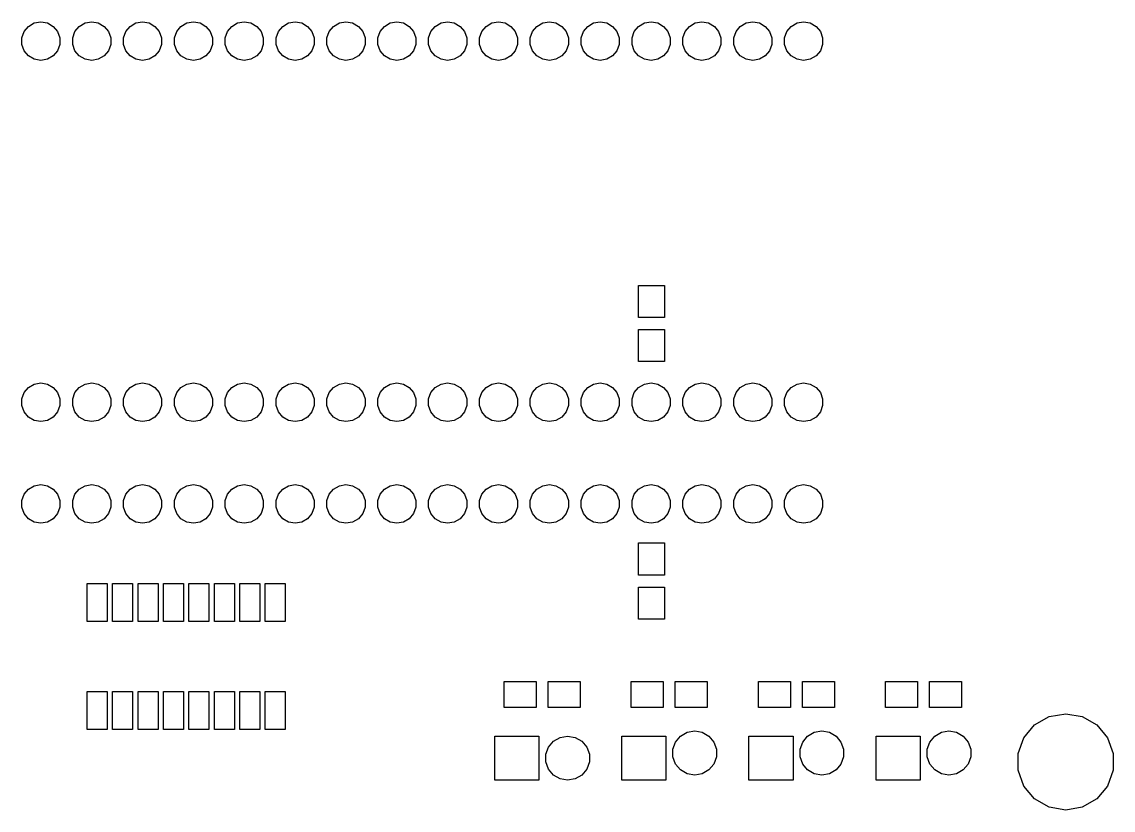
# Model space of a CAD drawing. Extents: x 116.9 to 212.7, y -133.4 to -54.7.
# Drawn here: x 158.2 to 212.7, y -133.4 to -94 of the extents above; entities that cross this region are included whole.
import ezdxf

# ---------------------------------------------------------------- set-up
doc = ezdxf.new("R2010")
doc.units = 0
doc.header["$MEASUREMENT"] = 0
doc.layers.add('BLACK', color=7, linetype='CONTINUOUS')

msp = doc.modelspace()

# ---------------------------------------------------------------- linework, layer by layer
at = {"layer": 'Black'}
for p, q in [((158.274, -94.5132), (158.489, -94.2562)), ((158.489, -94.2562), (158.78, -94.0886)), ((158.78, -94.0886), (159.11, -94.0303)), ((159.11, -94.0303), (159.44, -94.0886)), ((159.44, -94.0886), (159.731, -94.2562)), ((159.731, -94.2562), (159.946, -94.5132)), ((160.814, -94.5132), (161.029, -94.2562)), ((161.029, -94.2562), (161.32, -94.0886)), ((161.32, -94.0886), (161.65, -94.0303)), ((161.65, -94.0303), (161.98, -94.0886)), ((161.98, -94.0886), (162.271, -94.2562)), ((162.271, -94.2562), (162.486, -94.5132)), ((163.354, -94.5132), (163.569, -94.2562)), ((163.569, -94.2562), (163.86, -94.0886)), ((163.86, -94.0886), (164.19, -94.0303)), ((164.19, -94.0303), (164.52, -94.0886)), ((164.52, -94.0886), (164.811, -94.2562)), ((164.811, -94.2562), (165.026, -94.5132)), ((165.894, -94.5132), (166.109, -94.2562)), ((166.109, -94.2562), (166.4, -94.0886)), ((166.4, -94.0886), (166.73, -94.0303)), ((166.73, -94.0303), (167.06, -94.0886)), ((167.06, -94.0886), (167.351, -94.2562)), ((167.351, -94.2562), (167.566, -94.5132)), ((168.434, -94.5132), (168.649, -94.2562)), ((168.649, -94.2562), (168.94, -94.0886)), ((168.94, -94.0886), (169.27, -94.0303)), ((169.27, -94.0303), (169.6, -94.0886)), ((169.6, -94.0886), (169.891, -94.2562)), ((169.891, -94.2562), (170.106, -94.5132)), ((170.974, -94.5132), (171.189, -94.2562)), ((171.189, -94.2562), (171.48, -94.0886)), ((171.48, -94.0886), (171.81, -94.0303)), ((171.81, -94.0303), (172.14, -94.0886)), ((172.14, -94.0886), (172.431, -94.2562)), ((172.431, -94.2562), (172.646, -94.5132)), ((173.514, -94.5132), (173.729, -94.2562)), ((173.729, -94.2562), (174.02, -94.0886)), ((174.02, -94.0886), (174.35, -94.0303)), ((174.35, -94.0303), (174.68, -94.0886)), ((174.68, -94.0886), (174.971, -94.2562)), ((174.971, -94.2562), (175.186, -94.5132)), ((176.054, -94.5132), (176.269, -94.2562)), ((176.269, -94.2562), (176.56, -94.0886)), ((176.56, -94.0886), (176.89, -94.0303)), ((176.89, -94.0303), (177.22, -94.0886)), ((177.22, -94.0886), (177.511, -94.2562)), ((177.511, -94.2562), (177.726, -94.5132)), ((178.594, -94.5132), (178.809, -94.2562)), ((178.809, -94.2562), (179.1, -94.0886)), ((179.1, -94.0886), (179.43, -94.0303)), ((179.43, -94.0303), (179.76, -94.0886)), ((179.76, -94.0886), (180.051, -94.2562)), ((180.051, -94.2562), (180.266, -94.5132)), ((181.134, -94.5132), (181.349, -94.2562)), ((181.349, -94.2562), (181.64, -94.0886)), ((181.64, -94.0886), (181.97, -94.0303)), ((181.97, -94.0303), (182.3, -94.0886)), ((182.3, -94.0886), (182.591, -94.2562)), ((182.591, -94.2562), (182.806, -94.5132)), ((183.674, -94.5132), (183.889, -94.2562)), ((183.889, -94.2562), (184.18, -94.0886)), ((184.18, -94.0886), (184.51, -94.0303)), ((184.51, -94.0303), (184.84, -94.0886)), ((184.84, -94.0886), (185.131, -94.2562)), ((185.131, -94.2562), (185.346, -94.5132)), ((186.214, -94.5132), (186.429, -94.2562)), ((186.429, -94.2562), (186.72, -94.0886)), ((186.72, -94.0886), (187.05, -94.0303)), ((187.05, -94.0303), (187.38, -94.0886)), ((187.38, -94.0886), (187.671, -94.2562)), ((187.671, -94.2562), (187.886, -94.5132)), ((188.754, -94.5132), (188.969, -94.2562)), ((188.969, -94.2562), (189.26, -94.0886)), ((189.26, -94.0886), (189.59, -94.0303)), ((189.59, -94.0303), (189.92, -94.0886)), ((189.92, -94.0886), (190.211, -94.2562)), ((190.211, -94.2562), (190.426, -94.5132)), ((191.294, -94.5132), (191.509, -94.2562)), ((191.509, -94.2562), (191.8, -94.0886)), ((191.8, -94.0886), (192.13, -94.0303)), ((192.13, -94.0303), (192.46, -94.0886)), ((192.46, -94.0886), (192.751, -94.2562)), ((192.751, -94.2562), (192.966, -94.5132)), ((193.834, -94.5132), (194.049, -94.2562)), ((194.049, -94.2562), (194.34, -94.0886)), ((194.34, -94.0886), (194.67, -94.0303)), ((194.67, -94.0303), (195, -94.0886)), ((195, -94.0886), (195.291, -94.2562)), ((195.291, -94.2562), (195.506, -94.5132)), ((196.374, -94.5132), (196.589, -94.2562)), ((196.589, -94.2562), (196.88, -94.0886)), ((196.88, -94.0886), (197.21, -94.0303)), ((197.21, -94.0303), (197.54, -94.0886)), ((197.54, -94.0886), (197.831, -94.2562)), ((197.831, -94.2562), (198.046, -94.5132)), ((158.159, -94.8283), (158.274, -94.5132)), ((158.159, -95.1637), (158.159, -94.8283)), ((159.946, -94.5132), (160.061, -94.8283)), ((160.061, -94.8283), (160.061, -95.1637)), ((160.699, -94.8283), (160.814, -94.5132)), ((160.699, -95.1637), (160.699, -94.8283)), ((162.486, -94.5132), (162.601, -94.8283)), ((162.601, -94.8283), (162.601, -95.1637)), ((163.239, -94.8283), (163.354, -94.5132)), ((163.239, -95.1637), (163.239, -94.8283)), ((165.026, -94.5132), (165.141, -94.8283)), ((165.141, -94.8283), (165.141, -95.1637)), ((165.779, -94.8283), (165.894, -94.5132)), ((165.779, -95.1637), (165.779, -94.8283)), ((167.566, -94.5132), (167.681, -94.8283)), ((167.681, -94.8283), (167.681, -95.1637)), ((168.319, -94.8283), (168.434, -94.5132)), ((168.319, -95.1637), (168.319, -94.8283)), ((170.106, -94.5132), (170.221, -94.8283)), ((170.221, -94.8283), (170.221, -95.1637)), ((170.859, -94.8283), (170.974, -94.5132)), ((170.859, -95.1637), (170.859, -94.8283)), ((172.646, -94.5132), (172.761, -94.8283)), ((172.761, -94.8283), (172.761, -95.1637)), ((173.399, -94.8283), (173.514, -94.5132)), ((173.399, -95.1637), (173.399, -94.8283)), ((175.186, -94.5132), (175.301, -94.8283)), ((175.301, -94.8283), (175.301, -95.1637)), ((175.939, -94.8283), (176.054, -94.5132)), ((175.939, -95.1637), (175.939, -94.8283)), ((177.726, -94.5132), (177.841, -94.8283)), ((177.841, -94.8283), (177.841, -95.1637)), ((178.479, -94.8283), (178.594, -94.5132)), ((178.479, -95.1637), (178.479, -94.8283)), ((180.266, -94.5132), (180.381, -94.8283)), ((180.381, -94.8283), (180.381, -95.1637)), ((181.019, -94.8283), (181.134, -94.5132)), ((181.019, -95.1637), (181.019, -94.8283)), ((182.806, -94.5132), (182.921, -94.8283)), ((182.921, -94.8283), (182.921, -95.1637)), ((183.559, -94.8283), (183.674, -94.5132)), ((183.559, -95.1637), (183.559, -94.8283)), ((185.346, -94.5132), (185.461, -94.8283)), ((185.461, -94.8283), (185.461, -95.1637)), ((186.099, -94.8283), (186.214, -94.5132)), ((186.099, -95.1637), (186.099, -94.8283)), ((187.886, -94.5132), (188.001, -94.8283)), ((188.001, -94.8283), (188.001, -95.1637)), ((188.639, -94.8283), (188.754, -94.5132)), ((188.639, -95.1637), (188.639, -94.8283)), ((190.426, -94.5132), (190.541, -94.8283)), ((190.541, -94.8283), (190.541, -95.1637)), ((191.179, -94.8283), (191.294, -94.5132)), ((191.179, -95.1637), (191.179, -94.8283)), ((192.966, -94.5132), (193.081, -94.8283)), ((193.081, -94.8283), (193.081, -95.1637)), ((193.719, -94.8283), (193.834, -94.5132)), ((193.719, -95.1637), (193.719, -94.8283)), ((195.506, -94.5132), (195.621, -94.8283)), ((195.621, -94.8283), (195.621, -95.1637)), ((196.259, -94.8283), (196.374, -94.5132)), ((196.259, -95.1637), (196.259, -94.8283)), ((198.046, -94.5132), (198.161, -94.8283)), ((198.161, -94.8283), (198.161, -95.1637)), ((158.274, -95.4788), (158.159, -95.1637)), ((160.061, -95.1637), (159.946, -95.4788)), ((160.814, -95.4788), (160.699, -95.1637)), ((162.601, -95.1637), (162.486, -95.4788)), ((163.354, -95.4788), (163.239, -95.1637)), ((165.141, -95.1637), (165.026, -95.4788)), ((165.894, -95.4788), (165.779, -95.1637)), ((167.681, -95.1637), (167.566, -95.4788)), ((168.434, -95.4788), (168.319, -95.1637)), ((170.221, -95.1637), (170.106, -95.4788)), ((170.974, -95.4788), (170.859, -95.1637)), ((172.761, -95.1637), (172.646, -95.4788)), ((173.514, -95.4788), (173.399, -95.1637)), ((175.301, -95.1637), (175.186, -95.4788)), ((176.054, -95.4788), (175.939, -95.1637)), ((177.841, -95.1637), (177.726, -95.4788)), ((178.594, -95.4788), (178.479, -95.1637)), ((180.381, -95.1637), (180.266, -95.4788)), ((181.134, -95.4788), (181.019, -95.1637)), ((182.921, -95.1637), (182.806, -95.4788)), ((183.674, -95.4788), (183.559, -95.1637)), ((185.461, -95.1637), (185.346, -95.4788)), ((186.214, -95.4788), (186.099, -95.1637)), ((188.001, -95.1637), (187.886, -95.4788)), ((188.754, -95.4788), (188.639, -95.1637)), ((190.541, -95.1637), (190.426, -95.4788)), ((191.294, -95.4788), (191.179, -95.1637)), ((193.081, -95.1637), (192.966, -95.4788)), ((193.834, -95.4788), (193.719, -95.1637)), ((195.621, -95.1637), (195.506, -95.4788)), ((196.374, -95.4788), (196.259, -95.1637)), ((198.161, -95.1637), (198.046, -95.4788)), ((158.489, -95.7357), (158.274, -95.4788)), ((158.78, -95.9034), (158.489, -95.7357)), ((159.11, -95.9617), (158.78, -95.9034)), ((159.44, -95.9034), (159.11, -95.9617)), ((159.731, -95.7357), (159.44, -95.9034)), ((159.946, -95.4788), (159.731, -95.7357)), ((161.029, -95.7357), (160.814, -95.4788)), ((161.32, -95.9034), (161.029, -95.7357)), ((161.65, -95.9617), (161.32, -95.9034)), ((161.98, -95.9034), (161.65, -95.9617)), ((162.271, -95.7357), (161.98, -95.9034)), ((162.486, -95.4788), (162.271, -95.7357)), ((163.569, -95.7357), (163.354, -95.4788)), ((163.86, -95.9034), (163.569, -95.7357)), ((164.19, -95.9617), (163.86, -95.9034)), ((164.52, -95.9034), (164.19, -95.9617)), ((164.811, -95.7357), (164.52, -95.9034)), ((165.026, -95.4788), (164.811, -95.7357)), ((166.109, -95.7357), (165.894, -95.4788)), ((166.4, -95.9034), (166.109, -95.7357)), ((166.73, -95.9617), (166.4, -95.9034)), ((167.06, -95.9034), (166.73, -95.9617)), ((167.351, -95.7357), (167.06, -95.9034)), ((167.566, -95.4788), (167.351, -95.7357)), ((168.649, -95.7357), (168.434, -95.4788)), ((168.94, -95.9034), (168.649, -95.7357)), ((169.27, -95.9617), (168.94, -95.9034)), ((169.6, -95.9034), (169.27, -95.9617)), ((169.891, -95.7357), (169.6, -95.9034)), ((170.106, -95.4788), (169.891, -95.7357)), ((171.189, -95.7357), (170.974, -95.4788)), ((171.48, -95.9034), (171.189, -95.7357)), ((171.81, -95.9617), (171.48, -95.9034)), ((172.14, -95.9034), (171.81, -95.9617)), ((172.431, -95.7357), (172.14, -95.9034)), ((172.646, -95.4788), (172.431, -95.7357)), ((173.729, -95.7357), (173.514, -95.4788)), ((174.02, -95.9034), (173.729, -95.7357)), ((174.35, -95.9617), (174.02, -95.9034)), ((174.68, -95.9034), (174.35, -95.9617)), ((174.971, -95.7357), (174.68, -95.9034)), ((175.186, -95.4788), (174.971, -95.7357)), ((176.269, -95.7357), (176.054, -95.4788)), ((176.56, -95.9034), (176.269, -95.7357)), ((176.89, -95.9617), (176.56, -95.9034)), ((177.22, -95.9034), (176.89, -95.9617)), ((177.511, -95.7357), (177.22, -95.9034)), ((177.726, -95.4788), (177.511, -95.7357)), ((178.809, -95.7357), (178.594, -95.4788)), ((179.1, -95.9034), (178.809, -95.7357)), ((179.43, -95.9617), (179.1, -95.9034)), ((179.76, -95.9034), (179.43, -95.9617)), ((180.051, -95.7357), (179.76, -95.9034)), ((180.266, -95.4788), (180.051, -95.7357)), ((181.349, -95.7357), (181.134, -95.4788)), ((181.64, -95.9034), (181.349, -95.7357)), ((181.97, -95.9617), (181.64, -95.9034)), ((182.3, -95.9034), (181.97, -95.9617)), ((182.591, -95.7357), (182.3, -95.9034)), ((182.806, -95.4788), (182.591, -95.7357)), ((183.889, -95.7357), (183.674, -95.4788)), ((184.18, -95.9034), (183.889, -95.7357)), ((184.51, -95.9617), (184.18, -95.9034)), ((184.84, -95.9034), (184.51, -95.9617)), ((185.131, -95.7357), (184.84, -95.9034)), ((185.346, -95.4788), (185.131, -95.7357)), ((186.429, -95.7357), (186.214, -95.4788)), ((186.72, -95.9034), (186.429, -95.7357)), ((187.05, -95.9617), (186.72, -95.9034)), ((187.38, -95.9034), (187.05, -95.9617)), ((187.671, -95.7357), (187.38, -95.9034)), ((187.886, -95.4788), (187.671, -95.7357)), ((188.969, -95.7357), (188.754, -95.4788)), ((189.26, -95.9034), (188.969, -95.7357)), ((189.59, -95.9617), (189.26, -95.9034)), ((189.92, -95.9034), (189.59, -95.9617)), ((190.211, -95.7357), (189.92, -95.9034)), ((190.426, -95.4788), (190.211, -95.7357)), ((191.509, -95.7357), (191.294, -95.4788)), ((191.8, -95.9034), (191.509, -95.7357)), ((192.13, -95.9617), (191.8, -95.9034)), ((192.46, -95.9034), (192.13, -95.9617)), ((192.751, -95.7357), (192.46, -95.9034)), ((192.966, -95.4788), (192.751, -95.7357)), ((194.049, -95.7357), (193.834, -95.4788)), ((194.34, -95.9034), (194.049, -95.7357)), ((194.67, -95.9617), (194.34, -95.9034)), ((195, -95.9034), (194.67, -95.9617)), ((195.291, -95.7357), (195, -95.9034)), ((195.506, -95.4788), (195.291, -95.7357)), ((196.589, -95.7357), (196.374, -95.4788)), ((196.88, -95.9034), (196.589, -95.7357)), ((197.21, -95.9617), (196.88, -95.9034)), ((197.54, -95.9034), (197.21, -95.9617)), ((197.831, -95.7357), (197.54, -95.9034)), ((198.046, -95.4788), (197.831, -95.7357)), ((188.961, -108.793), (188.961, -107.193)), ((188.961, -107.193), (190.261, -107.193)), ((190.261, -107.193), (190.261, -108.793)), ((190.261, -108.793), (188.961, -108.793)), ((188.961, -110.993), (188.961, -109.393)), ((188.961, -109.393), (190.261, -109.393)), ((190.261, -109.393), (190.261, -110.993)), ((190.261, -110.993), (188.961, -110.993)), ((158.274, -112.547), (158.489, -112.29)), ((158.489, -112.29), (158.78, -112.123)), ((158.78, -112.123), (159.11, -112.064)), ((159.11, -112.064), (159.44, -112.123)), ((159.44, -112.123), (159.731, -112.29)), ((159.731, -112.29), (159.946, -112.547)), ((160.814, -112.547), (161.029, -112.29)), ((161.029, -112.29), (161.32, -112.123)), ((161.32, -112.123), (161.65, -112.064)), ((161.65, -112.064), (161.98, -112.123)), ((161.98, -112.123), (162.271, -112.29)), ((162.271, -112.29), (162.486, -112.547)), ((163.354, -112.547), (163.569, -112.29)), ((163.569, -112.29), (163.86, -112.123)), ((163.86, -112.123), (164.19, -112.064)), ((164.19, -112.064), (164.52, -112.123)), ((164.52, -112.123), (164.811, -112.29)), ((164.811, -112.29), (165.026, -112.547)), ((165.894, -112.547), (166.109, -112.29)), ((166.109, -112.29), (166.4, -112.123)), ((166.4, -112.123), (166.73, -112.064)), ((166.73, -112.064), (167.06, -112.123)), ((167.06, -112.123), (167.351, -112.29)), ((167.351, -112.29), (167.566, -112.547)), ((168.434, -112.547), (168.649, -112.29)), ((168.649, -112.29), (168.94, -112.123)), ((168.94, -112.123), (169.27, -112.064)), ((169.27, -112.064), (169.6, -112.123)), ((169.6, -112.123), (169.891, -112.29)), ((169.891, -112.29), (170.106, -112.547)), ((170.974, -112.547), (171.189, -112.29)), ((171.189, -112.29), (171.48, -112.123)), ((171.48, -112.123), (171.81, -112.064)), ((171.81, -112.064), (172.14, -112.123)), ((172.14, -112.123), (172.431, -112.29)), ((172.431, -112.29), (172.646, -112.547)), ((173.514, -112.547), (173.729, -112.29)), ((173.729, -112.29), (174.02, -112.123)), ((174.02, -112.123), (174.35, -112.064)), ((174.35, -112.064), (174.68, -112.123)), ((174.68, -112.123), (174.971, -112.29)), ((174.971, -112.29), (175.186, -112.547)), ((176.054, -112.547), (176.269, -112.29)), ((176.269, -112.29), (176.56, -112.123)), ((176.56, -112.123), (176.89, -112.064)), ((176.89, -112.064), (177.22, -112.123)), ((177.22, -112.123), (177.511, -112.29)), ((177.511, -112.29), (177.726, -112.547)), ((178.594, -112.547), (178.809, -112.29)), ((178.809, -112.29), (179.1, -112.123)), ((179.1, -112.123), (179.43, -112.064)), ((179.43, -112.064), (179.76, -112.123)), ((179.76, -112.123), (180.051, -112.29)), ((180.051, -112.29), (180.266, -112.547)), ((181.134, -112.547), (181.349, -112.29)), ((181.349, -112.29), (181.64, -112.123)), ((181.64, -112.123), (181.97, -112.064)), ((181.97, -112.064), (182.3, -112.123)), ((182.3, -112.123), (182.591, -112.29)), ((182.591, -112.29), (182.806, -112.547)), ((183.674, -112.547), (183.889, -112.29)), ((183.889, -112.29), (184.18, -112.123)), ((184.18, -112.123), (184.51, -112.064)), ((184.51, -112.064), (184.84, -112.123)), ((184.84, -112.123), (185.131, -112.29)), ((185.131, -112.29), (185.346, -112.547)), ((186.214, -112.547), (186.429, -112.29)), ((186.429, -112.29), (186.72, -112.123)), ((186.72, -112.123), (187.05, -112.064)), ((187.05, -112.064), (187.38, -112.123)), ((187.38, -112.123), (187.671, -112.29)), ((187.671, -112.29), (187.886, -112.547)), ((188.754, -112.547), (188.969, -112.29)), ((188.969, -112.29), (189.26, -112.123)), ((189.26, -112.123), (189.59, -112.064)), ((189.59, -112.064), (189.92, -112.123)), ((189.92, -112.123), (190.211, -112.29)), ((190.211, -112.29), (190.426, -112.547)), ((191.294, -112.547), (191.509, -112.29)), ((191.509, -112.29), (191.8, -112.123)), ((191.8, -112.123), (192.13, -112.064)), ((192.13, -112.064), (192.46, -112.123)), ((192.46, -112.123), (192.751, -112.29)), ((192.751, -112.29), (192.966, -112.547)), ((193.834, -112.547), (194.049, -112.29)), ((194.049, -112.29), (194.34, -112.123)), ((194.34, -112.123), (194.67, -112.064)), ((194.67, -112.064), (195, -112.123)), ((195, -112.123), (195.291, -112.29)), ((195.291, -112.29), (195.506, -112.547)), ((196.374, -112.547), (196.589, -112.29)), ((196.589, -112.29), (196.88, -112.123)), ((196.88, -112.123), (197.21, -112.064)), ((197.21, -112.064), (197.54, -112.123)), ((197.54, -112.123), (197.831, -112.29)), ((197.831, -112.29), (198.046, -112.547)), ((158.159, -112.862), (158.274, -112.547)), ((159.946, -112.547), (160.061, -112.862)), ((160.699, -112.862), (160.814, -112.547)), ((162.486, -112.547), (162.601, -112.862)), ((163.239, -112.862), (163.354, -112.547)), ((165.026, -112.547), (165.141, -112.862)), ((165.779, -112.862), (165.894, -112.547)), ((167.566, -112.547), (167.681, -112.862)), ((168.319, -112.862), (168.434, -112.547)), ((170.106, -112.547), (170.221, -112.862)), ((170.859, -112.862), (170.974, -112.547)), ((172.646, -112.547), (172.761, -112.862)), ((173.399, -112.862), (173.514, -112.547)), ((175.186, -112.547), (175.301, -112.862)), ((175.939, -112.862), (176.054, -112.547)), ((177.726, -112.547), (177.841, -112.862)), ((178.479, -112.862), (178.594, -112.547)), ((180.266, -112.547), (180.381, -112.862)), ((181.019, -112.862), (181.134, -112.547)), ((182.806, -112.547), (182.921, -112.862)), ((183.559, -112.862), (183.674, -112.547)), ((185.346, -112.547), (185.461, -112.862)), ((186.099, -112.862), (186.214, -112.547)), ((187.886, -112.547), (188.001, -112.862)), ((188.639, -112.862), (188.754, -112.547)), ((190.426, -112.547), (190.541, -112.862)), ((191.179, -112.862), (191.294, -112.547)), ((192.966, -112.547), (193.081, -112.862)), ((193.719, -112.862), (193.834, -112.547)), ((195.506, -112.547), (195.621, -112.862)), ((196.259, -112.862), (196.374, -112.547)), ((198.046, -112.547), (198.161, -112.862)), ((158.159, -113.198), (158.159, -112.862)), ((158.274, -113.513), (158.159, -113.198)), ((160.061, -113.198), (159.946, -113.513)), ((160.061, -112.862), (160.061, -113.198)), ((160.699, -113.198), (160.699, -112.862)), ((160.814, -113.513), (160.699, -113.198)), ((162.601, -113.198), (162.486, -113.513)), ((162.601, -112.862), (162.601, -113.198)), ((163.239, -113.198), (163.239, -112.862)), ((163.354, -113.513), (163.239, -113.198)), ((165.141, -113.198), (165.026, -113.513)), ((165.141, -112.862), (165.141, -113.198)), ((165.779, -113.198), (165.779, -112.862)), ((165.894, -113.513), (165.779, -113.198)), ((167.681, -113.198), (167.566, -113.513)), ((167.681, -112.862), (167.681, -113.198)), ((168.319, -113.198), (168.319, -112.862)), ((168.434, -113.513), (168.319, -113.198)), ((170.221, -113.198), (170.106, -113.513)), ((170.221, -112.862), (170.221, -113.198)), ((170.859, -113.198), (170.859, -112.862)), ((170.974, -113.513), (170.859, -113.198)), ((172.761, -113.198), (172.646, -113.513)), ((172.761, -112.862), (172.761, -113.198)), ((173.399, -113.198), (173.399, -112.862)), ((173.514, -113.513), (173.399, -113.198)), ((175.301, -113.198), (175.186, -113.513)), ((175.301, -112.862), (175.301, -113.198)), ((175.939, -113.198), (175.939, -112.862)), ((176.054, -113.513), (175.939, -113.198)), ((177.841, -113.198), (177.726, -113.513)), ((177.841, -112.862), (177.841, -113.198)), ((178.479, -113.198), (178.479, -112.862)), ((178.594, -113.513), (178.479, -113.198)), ((180.381, -113.198), (180.266, -113.513)), ((180.381, -112.862), (180.381, -113.198)), ((181.019, -113.198), (181.019, -112.862)), ((181.134, -113.513), (181.019, -113.198)), ((182.921, -113.198), (182.806, -113.513)), ((182.921, -112.862), (182.921, -113.198)), ((183.559, -113.198), (183.559, -112.862)), ((183.674, -113.513), (183.559, -113.198)), ((185.461, -113.198), (185.346, -113.513)), ((185.461, -112.862), (185.461, -113.198)), ((186.099, -113.198), (186.099, -112.862)), ((186.214, -113.513), (186.099, -113.198)), ((188.001, -113.198), (187.886, -113.513)), ((188.001, -112.862), (188.001, -113.198)), ((188.639, -113.198), (188.639, -112.862)), ((188.754, -113.513), (188.639, -113.198)), ((190.541, -113.198), (190.426, -113.513)), ((190.541, -112.862), (190.541, -113.198)), ((191.179, -113.198), (191.179, -112.862)), ((191.294, -113.513), (191.179, -113.198)), ((193.081, -113.198), (192.966, -113.513)), ((193.081, -112.862), (193.081, -113.198)), ((193.719, -113.198), (193.719, -112.862)), ((193.834, -113.513), (193.719, -113.198)), ((195.621, -113.198), (195.506, -113.513)), ((195.621, -112.862), (195.621, -113.198)), ((196.259, -113.198), (196.259, -112.862)), ((196.374, -113.513), (196.259, -113.198)), ((198.161, -113.198), (198.046, -113.513)), ((198.161, -112.862), (198.161, -113.198)), ((158.489, -113.77), (158.274, -113.513)), ((158.78, -113.937), (158.489, -113.77)), ((159.731, -113.77), (159.44, -113.937)), ((159.946, -113.513), (159.731, -113.77)), ((161.029, -113.77), (160.814, -113.513)), ((161.32, -113.937), (161.029, -113.77)), ((162.271, -113.77), (161.98, -113.937)), ((162.486, -113.513), (162.271, -113.77)), ((163.569, -113.77), (163.354, -113.513)), ((163.86, -113.937), (163.569, -113.77)), ((164.811, -113.77), (164.52, -113.937)), ((165.026, -113.513), (164.811, -113.77)), ((166.109, -113.77), (165.894, -113.513)), ((166.4, -113.937), (166.109, -113.77)), ((167.351, -113.77), (167.06, -113.937)), ((167.566, -113.513), (167.351, -113.77)), ((168.649, -113.77), (168.434, -113.513)), ((168.94, -113.937), (168.649, -113.77)), ((169.891, -113.77), (169.6, -113.937)), ((170.106, -113.513), (169.891, -113.77)), ((171.189, -113.77), (170.974, -113.513)), ((171.48, -113.937), (171.189, -113.77)), ((172.431, -113.77), (172.14, -113.937)), ((172.646, -113.513), (172.431, -113.77)), ((173.729, -113.77), (173.514, -113.513)), ((174.02, -113.937), (173.729, -113.77)), ((174.971, -113.77), (174.68, -113.937)), ((175.186, -113.513), (174.971, -113.77)), ((176.269, -113.77), (176.054, -113.513)), ((176.56, -113.937), (176.269, -113.77)), ((177.511, -113.77), (177.22, -113.937)), ((177.726, -113.513), (177.511, -113.77)), ((178.809, -113.77), (178.594, -113.513)), ((179.1, -113.937), (178.809, -113.77)), ((180.051, -113.77), (179.76, -113.937)), ((180.266, -113.513), (180.051, -113.77)), ((181.349, -113.77), (181.134, -113.513)), ((181.64, -113.937), (181.349, -113.77)), ((182.591, -113.77), (182.3, -113.937)), ((182.806, -113.513), (182.591, -113.77)), ((183.889, -113.77), (183.674, -113.513)), ((184.18, -113.937), (183.889, -113.77)), ((185.131, -113.77), (184.84, -113.937)), ((185.346, -113.513), (185.131, -113.77)), ((186.429, -113.77), (186.214, -113.513)), ((186.72, -113.937), (186.429, -113.77)), ((187.671, -113.77), (187.38, -113.937)), ((187.886, -113.513), (187.671, -113.77)), ((188.969, -113.77), (188.754, -113.513)), ((189.26, -113.937), (188.969, -113.77)), ((190.211, -113.77), (189.92, -113.937)), ((190.426, -113.513), (190.211, -113.77)), ((191.509, -113.77), (191.294, -113.513)), ((191.8, -113.937), (191.509, -113.77)), ((192.751, -113.77), (192.46, -113.937)), ((192.966, -113.513), (192.751, -113.77)), ((194.049, -113.77), (193.834, -113.513)), ((194.34, -113.937), (194.049, -113.77)), ((195.291, -113.77), (195, -113.937)), ((195.506, -113.513), (195.291, -113.77)), ((196.589, -113.77), (196.374, -113.513)), ((196.88, -113.937), (196.589, -113.77)), ((197.831, -113.77), (197.54, -113.937)), ((198.046, -113.513), (197.831, -113.77)), ((159.11, -113.996), (158.78, -113.937)), ((159.44, -113.937), (159.11, -113.996)), ((161.65, -113.996), (161.32, -113.937)), ((161.98, -113.937), (161.65, -113.996)), ((164.19, -113.996), (163.86, -113.937)), ((164.52, -113.937), (164.19, -113.996)), ((166.73, -113.996), (166.4, -113.937)), ((167.06, -113.937), (166.73, -113.996)), ((169.27, -113.996), (168.94, -113.937)), ((169.6, -113.937), (169.27, -113.996)), ((171.81, -113.996), (171.48, -113.937)), ((172.14, -113.937), (171.81, -113.996)), ((174.35, -113.996), (174.02, -113.937)), ((174.68, -113.937), (174.35, -113.996)), ((176.89, -113.996), (176.56, -113.937)), ((177.22, -113.937), (176.89, -113.996)), ((179.43, -113.996), (179.1, -113.937)), ((179.76, -113.937), (179.43, -113.996)), ((181.97, -113.996), (181.64, -113.937)), ((182.3, -113.937), (181.97, -113.996)), ((184.51, -113.996), (184.18, -113.937)), ((184.84, -113.937), (184.51, -113.996)), ((187.05, -113.996), (186.72, -113.937)), ((187.38, -113.937), (187.05, -113.996)), ((189.59, -113.996), (189.26, -113.937)), ((189.92, -113.937), (189.59, -113.996)), ((192.13, -113.996), (191.8, -113.937)), ((192.46, -113.937), (192.13, -113.996)), ((194.67, -113.996), (194.34, -113.937)), ((195, -113.937), (194.67, -113.996)), ((197.21, -113.996), (196.88, -113.937)), ((197.54, -113.937), (197.21, -113.996)), ((158.489, -117.37), (158.78, -117.203)), ((158.78, -117.203), (159.11, -117.144)), ((159.11, -117.144), (159.44, -117.203)), ((159.44, -117.203), (159.731, -117.37)), ((161.029, -117.37), (161.32, -117.203)), ((161.32, -117.203), (161.65, -117.144)), ((161.65, -117.144), (161.98, -117.203)), ((161.98, -117.203), (162.271, -117.37)), ((163.569, -117.37), (163.86, -117.203)), ((163.86, -117.203), (164.19, -117.144)), ((164.19, -117.144), (164.52, -117.203)), ((164.52, -117.203), (164.811, -117.37)), ((166.109, -117.37), (166.4, -117.203)), ((166.4, -117.203), (166.73, -117.144)), ((166.73, -117.144), (167.06, -117.203)), ((167.06, -117.203), (167.351, -117.37)), ((168.649, -117.37), (168.94, -117.203)), ((168.94, -117.203), (169.27, -117.144)), ((169.27, -117.144), (169.6, -117.203)), ((169.6, -117.203), (169.891, -117.37)), ((171.189, -117.37), (171.48, -117.203)), ((171.48, -117.203), (171.81, -117.144)), ((171.81, -117.144), (172.14, -117.203)), ((172.14, -117.203), (172.431, -117.37)), ((173.729, -117.37), (174.02, -117.203)), ((174.02, -117.203), (174.35, -117.144)), ((174.35, -117.144), (174.68, -117.203)), ((174.68, -117.203), (174.971, -117.37)), ((176.269, -117.37), (176.56, -117.203)), ((176.56, -117.203), (176.89, -117.144)), ((176.89, -117.144), (177.22, -117.203)), ((177.22, -117.203), (177.511, -117.37)), ((178.809, -117.37), (179.1, -117.203)), ((179.1, -117.203), (179.43, -117.144)), ((179.43, -117.144), (179.76, -117.203)), ((179.76, -117.203), (180.051, -117.37)), ((181.349, -117.37), (181.64, -117.203)), ((181.64, -117.203), (181.97, -117.144)), ((181.97, -117.144), (182.3, -117.203)), ((182.3, -117.203), (182.591, -117.37)), ((183.889, -117.37), (184.18, -117.203)), ((184.18, -117.203), (184.51, -117.144)), ((184.51, -117.144), (184.84, -117.203)), ((184.84, -117.203), (185.131, -117.37)), ((186.429, -117.37), (186.72, -117.203)), ((186.72, -117.203), (187.05, -117.144)), ((187.05, -117.144), (187.38, -117.203)), ((187.38, -117.203), (187.671, -117.37)), ((188.969, -117.37), (189.26, -117.203)), ((189.26, -117.203), (189.59, -117.144)), ((189.59, -117.144), (189.92, -117.203)), ((189.92, -117.203), (190.211, -117.37)), ((191.509, -117.37), (191.8, -117.203)), ((191.8, -117.203), (192.13, -117.144)), ((192.13, -117.144), (192.46, -117.203)), ((192.46, -117.203), (192.751, -117.37)), ((194.049, -117.37), (194.34, -117.203)), ((194.34, -117.203), (194.67, -117.144)), ((194.67, -117.144), (195, -117.203)), ((195, -117.203), (195.291, -117.37)), ((196.589, -117.37), (196.88, -117.203)), ((196.88, -117.203), (197.21, -117.144)), ((197.21, -117.144), (197.54, -117.203)), ((197.54, -117.203), (197.831, -117.37)), ((158.159, -117.942), (158.274, -117.627)), ((158.274, -117.627), (158.489, -117.37)), ((159.731, -117.37), (159.946, -117.627)), ((159.946, -117.627), (160.061, -117.942)), ((160.699, -117.942), (160.814, -117.627)), ((160.814, -117.627), (161.029, -117.37)), ((162.271, -117.37), (162.486, -117.627)), ((162.486, -117.627), (162.601, -117.942)), ((163.239, -117.942), (163.354, -117.627)), ((163.354, -117.627), (163.569, -117.37)), ((164.811, -117.37), (165.026, -117.627)), ((165.026, -117.627), (165.141, -117.942)), ((165.779, -117.942), (165.894, -117.627)), ((165.894, -117.627), (166.109, -117.37)), ((167.351, -117.37), (167.566, -117.627)), ((167.566, -117.627), (167.681, -117.942)), ((168.319, -117.942), (168.434, -117.627)), ((168.434, -117.627), (168.649, -117.37)), ((169.891, -117.37), (170.106, -117.627)), ((170.106, -117.627), (170.221, -117.942)), ((170.859, -117.942), (170.974, -117.627)), ((170.974, -117.627), (171.189, -117.37)), ((172.431, -117.37), (172.646, -117.627)), ((172.646, -117.627), (172.761, -117.942)), ((173.399, -117.942), (173.514, -117.627)), ((173.514, -117.627), (173.729, -117.37)), ((174.971, -117.37), (175.186, -117.627)), ((175.186, -117.627), (175.301, -117.942)), ((175.939, -117.942), (176.054, -117.627)), ((176.054, -117.627), (176.269, -117.37)), ((177.511, -117.37), (177.726, -117.627)), ((177.726, -117.627), (177.841, -117.942)), ((178.479, -117.942), (178.594, -117.627)), ((178.594, -117.627), (178.809, -117.37)), ((180.051, -117.37), (180.266, -117.627)), ((180.266, -117.627), (180.381, -117.942)), ((181.019, -117.942), (181.134, -117.627)), ((181.134, -117.627), (181.349, -117.37)), ((182.591, -117.37), (182.806, -117.627)), ((182.806, -117.627), (182.921, -117.942)), ((183.559, -117.942), (183.674, -117.627)), ((183.674, -117.627), (183.889, -117.37)), ((185.131, -117.37), (185.346, -117.627)), ((185.346, -117.627), (185.461, -117.942)), ((186.099, -117.942), (186.214, -117.627)), ((186.214, -117.627), (186.429, -117.37)), ((187.671, -117.37), (187.886, -117.627)), ((187.886, -117.627), (188.001, -117.942)), ((188.639, -117.942), (188.754, -117.627)), ((188.754, -117.627), (188.969, -117.37)), ((190.211, -117.37), (190.426, -117.627)), ((190.426, -117.627), (190.541, -117.942)), ((191.179, -117.942), (191.294, -117.627)), ((191.294, -117.627), (191.509, -117.37)), ((192.751, -117.37), (192.966, -117.627)), ((192.966, -117.627), (193.081, -117.942)), ((193.719, -117.942), (193.834, -117.627)), ((193.834, -117.627), (194.049, -117.37)), ((195.291, -117.37), (195.506, -117.627)), ((195.506, -117.627), (195.621, -117.942)), ((196.259, -117.942), (196.374, -117.627)), ((196.374, -117.627), (196.589, -117.37)), ((197.831, -117.37), (198.046, -117.627)), ((198.046, -117.627), (198.161, -117.942)), ((158.159, -118.278), (158.159, -117.942)), ((158.274, -118.593), (158.159, -118.278)), ((160.061, -118.278), (159.946, -118.593)), ((160.061, -117.942), (160.061, -118.278)), ((160.699, -118.278), (160.699, -117.942)), ((160.814, -118.593), (160.699, -118.278)), ((162.601, -118.278), (162.486, -118.593)), ((162.601, -117.942), (162.601, -118.278)), ((163.239, -118.278), (163.239, -117.942)), ((163.354, -118.593), (163.239, -118.278)), ((165.141, -118.278), (165.026, -118.593)), ((165.141, -117.942), (165.141, -118.278)), ((165.779, -118.278), (165.779, -117.942)), ((165.894, -118.593), (165.779, -118.278)), ((167.681, -118.278), (167.566, -118.593)), ((167.681, -117.942), (167.681, -118.278)), ((168.319, -118.278), (168.319, -117.942)), ((168.434, -118.593), (168.319, -118.278)), ((170.221, -118.278), (170.106, -118.593)), ((170.221, -117.942), (170.221, -118.278)), ((170.859, -118.278), (170.859, -117.942)), ((170.974, -118.593), (170.859, -118.278)), ((172.761, -118.278), (172.646, -118.593)), ((172.761, -117.942), (172.761, -118.278)), ((173.399, -118.278), (173.399, -117.942)), ((173.514, -118.593), (173.399, -118.278)), ((175.301, -118.278), (175.186, -118.593)), ((175.301, -117.942), (175.301, -118.278)), ((175.939, -118.278), (175.939, -117.942)), ((176.054, -118.593), (175.939, -118.278)), ((177.841, -118.278), (177.726, -118.593)), ((177.841, -117.942), (177.841, -118.278)), ((178.479, -118.278), (178.479, -117.942)), ((178.594, -118.593), (178.479, -118.278)), ((180.381, -118.278), (180.266, -118.593)), ((180.381, -117.942), (180.381, -118.278)), ((181.019, -118.278), (181.019, -117.942)), ((181.134, -118.593), (181.019, -118.278)), ((182.921, -118.278), (182.806, -118.593)), ((182.921, -117.942), (182.921, -118.278)), ((183.559, -118.278), (183.559, -117.942)), ((183.674, -118.593), (183.559, -118.278)), ((185.461, -118.278), (185.346, -118.593)), ((185.461, -117.942), (185.461, -118.278)), ((186.099, -118.278), (186.099, -117.942)), ((186.214, -118.593), (186.099, -118.278)), ((188.001, -118.278), (187.886, -118.593)), ((188.001, -117.942), (188.001, -118.278)), ((188.639, -118.278), (188.639, -117.942)), ((188.754, -118.593), (188.639, -118.278)), ((190.541, -118.278), (190.426, -118.593)), ((190.541, -117.942), (190.541, -118.278)), ((191.179, -118.278), (191.179, -117.942)), ((191.294, -118.593), (191.179, -118.278)), ((193.081, -118.278), (192.966, -118.593)), ((193.081, -117.942), (193.081, -118.278)), ((193.719, -118.278), (193.719, -117.942)), ((193.834, -118.593), (193.719, -118.278)), ((195.621, -118.278), (195.506, -118.593)), ((195.621, -117.942), (195.621, -118.278)), ((196.259, -118.278), (196.259, -117.942)), ((196.374, -118.593), (196.259, -118.278)), ((198.161, -118.278), (198.046, -118.593)), ((198.161, -117.942), (198.161, -118.278)), ((158.489, -118.85), (158.274, -118.593)), ((159.946, -118.593), (159.731, -118.85)), ((161.029, -118.85), (160.814, -118.593)), ((162.486, -118.593), (162.271, -118.85)), ((163.569, -118.85), (163.354, -118.593)), ((165.026, -118.593), (164.811, -118.85)), ((166.109, -118.85), (165.894, -118.593)), ((167.566, -118.593), (167.351, -118.85)), ((168.649, -118.85), (168.434, -118.593)), ((170.106, -118.593), (169.891, -118.85)), ((171.189, -118.85), (170.974, -118.593)), ((172.646, -118.593), (172.431, -118.85)), ((173.729, -118.85), (173.514, -118.593)), ((175.186, -118.593), (174.971, -118.85)), ((176.269, -118.85), (176.054, -118.593)), ((177.726, -118.593), (177.511, -118.85)), ((178.809, -118.85), (178.594, -118.593)), ((180.266, -118.593), (180.051, -118.85)), ((181.349, -118.85), (181.134, -118.593)), ((182.806, -118.593), (182.591, -118.85)), ((183.889, -118.85), (183.674, -118.593)), ((185.346, -118.593), (185.131, -118.85)), ((186.429, -118.85), (186.214, -118.593)), ((187.886, -118.593), (187.671, -118.85)), ((188.969, -118.85), (188.754, -118.593)), ((190.426, -118.593), (190.211, -118.85)), ((191.509, -118.85), (191.294, -118.593)), ((192.966, -118.593), (192.751, -118.85)), ((194.049, -118.85), (193.834, -118.593)), ((195.506, -118.593), (195.291, -118.85)), ((196.589, -118.85), (196.374, -118.593)), ((198.046, -118.593), (197.831, -118.85)), ((158.78, -119.017), (158.489, -118.85)), ((159.11, -119.076), (158.78, -119.017)), ((159.44, -119.017), (159.11, -119.076)), ((159.731, -118.85), (159.44, -119.017)), ((161.32, -119.017), (161.029, -118.85)), ((161.65, -119.076), (161.32, -119.017)), ((161.98, -119.017), (161.65, -119.076)), ((162.271, -118.85), (161.98, -119.017)), ((163.86, -119.017), (163.569, -118.85)), ((164.19, -119.076), (163.86, -119.017)), ((164.52, -119.017), (164.19, -119.076)), ((164.811, -118.85), (164.52, -119.017)), ((166.4, -119.017), (166.109, -118.85)), ((166.73, -119.076), (166.4, -119.017)), ((167.06, -119.017), (166.73, -119.076)), ((167.351, -118.85), (167.06, -119.017)), ((168.94, -119.017), (168.649, -118.85)), ((169.27, -119.076), (168.94, -119.017)), ((169.6, -119.017), (169.27, -119.076)), ((169.891, -118.85), (169.6, -119.017)), ((171.48, -119.017), (171.189, -118.85)), ((171.81, -119.076), (171.48, -119.017)), ((172.14, -119.017), (171.81, -119.076)), ((172.431, -118.85), (172.14, -119.017)), ((174.02, -119.017), (173.729, -118.85)), ((174.35, -119.076), (174.02, -119.017)), ((174.68, -119.017), (174.35, -119.076)), ((174.971, -118.85), (174.68, -119.017)), ((176.56, -119.017), (176.269, -118.85)), ((176.89, -119.076), (176.56, -119.017)), ((177.22, -119.017), (176.89, -119.076)), ((177.511, -118.85), (177.22, -119.017)), ((179.1, -119.017), (178.809, -118.85)), ((179.43, -119.076), (179.1, -119.017)), ((179.76, -119.017), (179.43, -119.076)), ((180.051, -118.85), (179.76, -119.017)), ((181.64, -119.017), (181.349, -118.85)), ((181.97, -119.076), (181.64, -119.017)), ((182.3, -119.017), (181.97, -119.076)), ((182.591, -118.85), (182.3, -119.017)), ((184.18, -119.017), (183.889, -118.85)), ((184.51, -119.076), (184.18, -119.017)), ((184.84, -119.017), (184.51, -119.076)), ((185.131, -118.85), (184.84, -119.017)), ((186.72, -119.017), (186.429, -118.85)), ((187.05, -119.076), (186.72, -119.017)), ((187.38, -119.017), (187.05, -119.076)), ((187.671, -118.85), (187.38, -119.017)), ((189.26, -119.017), (188.969, -118.85)), ((189.59, -119.076), (189.26, -119.017)), ((189.92, -119.017), (189.59, -119.076)), ((190.211, -118.85), (189.92, -119.017)), ((191.8, -119.017), (191.509, -118.85)), ((192.13, -119.076), (191.8, -119.017)), ((192.46, -119.017), (192.13, -119.076)), ((192.751, -118.85), (192.46, -119.017)), ((194.34, -119.017), (194.049, -118.85)), ((194.67, -119.076), (194.34, -119.017)), ((195, -119.017), (194.67, -119.076)), ((195.291, -118.85), (195, -119.017)), ((196.88, -119.017), (196.589, -118.85)), ((197.21, -119.076), (196.88, -119.017)), ((197.54, -119.017), (197.21, -119.076)), ((197.831, -118.85), (197.54, -119.017)), ((188.961, -121.663), (188.961, -120.063)), ((188.961, -120.063), (190.261, -120.063)), ((190.261, -120.063), (190.261, -121.663)), ((161.425, -123.98), (161.425, -122.08)), ((161.425, -122.08), (162.425, -122.08)), ((162.425, -122.08), (162.425, -123.98)), ((162.695, -123.98), (162.695, -122.08)), ((162.695, -122.08), (163.695, -122.08)), ((163.695, -122.08), (163.695, -123.98)), ((163.965, -123.98), (163.965, -122.08)), ((163.965, -122.08), (164.965, -122.08)), ((164.965, -122.08), (164.965, -123.98)), ((165.235, -123.98), (165.235, -122.08)), ((165.235, -122.08), (166.235, -122.08)), ((166.235, -122.08), (166.235, -123.98)), ((166.505, -123.98), (166.505, -122.08)), ((166.505, -122.08), (167.505, -122.08)), ((167.505, -122.08), (167.505, -123.98)), ((167.775, -123.98), (167.775, -122.08)), ((167.775, -122.08), (168.775, -122.08)), ((168.775, -122.08), (168.775, -123.98)), ((169.045, -123.98), (169.045, -122.08)), ((169.045, -122.08), (170.045, -122.08)), ((170.045, -122.08), (170.045, -123.98)), ((170.315, -123.98), (170.315, -122.08)), ((170.315, -122.08), (171.315, -122.08)), ((171.315, -122.08), (171.315, -123.98)), ((190.261, -121.663), (188.961, -121.663)), ((188.961, -123.863), (188.961, -122.263)), ((188.961, -122.263), (190.261, -122.263)), ((190.261, -122.263), (190.261, -123.863)), ((162.425, -123.98), (161.425, -123.98)), ((163.695, -123.98), (162.695, -123.98)), ((164.965, -123.98), (163.965, -123.98)), ((166.235, -123.98), (165.235, -123.98)), ((167.505, -123.98), (166.505, -123.98)), ((168.775, -123.98), (167.775, -123.98)), ((170.045, -123.98), (169.045, -123.98)), ((171.315, -123.98), (170.315, -123.98)), ((190.261, -123.863), (188.961, -123.863)), ((182.25, -128.285), (182.25, -126.985)), ((182.25, -126.985), (183.85, -126.985)), ((183.85, -126.985), (183.85, -128.285)), ((184.45, -128.285), (184.45, -126.985)), ((184.45, -126.985), (186.05, -126.985)), ((186.05, -126.985), (186.05, -128.285)), ((188.6, -128.285), (188.6, -126.985)), ((188.6, -126.985), (190.2, -126.985)), ((190.2, -126.985), (190.2, -128.285)), ((190.8, -128.285), (190.8, -126.985)), ((190.8, -126.985), (192.4, -126.985)), ((192.4, -126.985), (192.4, -128.285)), ((194.95, -128.285), (194.95, -126.985)), ((194.95, -126.985), (196.55, -126.985)), ((196.55, -126.985), (196.55, -128.285)), ((197.15, -128.285), (197.15, -126.985)), ((197.15, -126.985), (198.75, -126.985)), ((198.75, -126.985), (198.75, -128.285)), ((201.3, -128.285), (201.3, -126.985)), ((201.3, -126.985), (202.9, -126.985)), ((202.9, -126.985), (202.9, -128.285)), ((203.5, -128.285), (203.5, -126.985)), ((203.5, -126.985), (205.1, -126.985)), ((205.1, -126.985), (205.1, -128.285)), ((161.425, -129.38), (161.425, -127.48)), ((161.425, -127.48), (162.425, -127.48)), ((162.425, -127.48), (162.425, -129.38)), ((162.695, -129.38), (162.695, -127.48)), ((162.695, -127.48), (163.695, -127.48)), ((163.695, -127.48), (163.695, -129.38)), ((163.965, -129.38), (163.965, -127.48)), ((163.965, -127.48), (164.965, -127.48)), ((164.965, -127.48), (164.965, -129.38)), ((165.235, -129.38), (165.235, -127.48)), ((165.235, -127.48), (166.235, -127.48)), ((166.235, -127.48), (166.235, -129.38)), ((166.505, -129.38), (166.505, -127.48)), ((166.505, -127.48), (167.505, -127.48)), ((167.505, -127.48), (167.505, -129.38)), ((167.775, -129.38), (167.775, -127.48)), ((167.775, -127.48), (168.775, -127.48)), ((168.775, -127.48), (168.775, -129.38)), ((169.045, -129.38), (169.045, -127.48)), ((169.045, -127.48), (170.045, -127.48)), ((170.045, -127.48), (170.045, -129.38)), ((170.315, -129.38), (170.315, -127.48)), ((170.315, -127.48), (171.315, -127.48)), ((171.315, -127.48), (171.315, -129.38)), ((183.85, -128.285), (182.25, -128.285)), ((186.05, -128.285), (184.45, -128.285)), ((190.2, -128.285), (188.6, -128.285)), ((192.4, -128.285), (190.8, -128.285)), ((196.55, -128.285), (194.95, -128.285)), ((198.75, -128.285), (197.15, -128.285)), ((202.9, -128.285), (201.3, -128.285)), ((205.1, -128.285), (203.5, -128.285)), ((209.476, -128.736), (210.3, -128.591)), ((210.3, -128.591), (211.124, -128.736)), ((208.214, -129.795), (208.751, -129.154)), ((208.751, -129.154), (209.476, -128.736)), ((211.124, -128.736), (211.849, -129.154)), ((211.849, -129.154), (212.386, -129.795)), ((162.425, -129.38), (161.425, -129.38)), ((163.695, -129.38), (162.695, -129.38)), ((164.965, -129.38), (163.965, -129.38)), ((166.235, -129.38), (165.235, -129.38)), ((167.505, -129.38), (166.505, -129.38)), ((168.775, -129.38), (167.775, -129.38)), ((170.045, -129.38), (169.045, -129.38)), ((171.315, -129.38), (170.315, -129.38)), ((181.78, -131.91), (181.78, -129.71)), ((181.78, -129.71), (183.98, -129.71)), ((183.98, -129.71), (183.98, -131.91)), ((185.042, -129.772), (185.42, -129.706)), ((185.42, -129.706), (185.798, -129.772)), ((188.13, -131.91), (188.13, -129.71)), ((188.13, -129.71), (190.33, -129.71)), ((190.33, -129.71), (190.33, -131.91)), ((190.814, -130.004), (191.06, -129.71)), ((191.06, -129.71), (191.392, -129.518)), ((191.392, -129.518), (191.77, -129.452)), ((191.77, -129.452), (192.148, -129.518)), ((192.148, -129.518), (192.48, -129.71)), ((192.48, -129.71), (192.726, -130.004)), ((194.48, -131.91), (194.48, -129.71)), ((194.48, -129.71), (196.68, -129.71)), ((196.68, -129.71), (196.68, -131.91)), ((197.164, -130.004), (197.41, -129.71)), ((197.41, -129.71), (197.742, -129.518)), ((197.742, -129.518), (198.12, -129.452)), ((198.12, -129.452), (198.498, -129.518)), ((198.498, -129.518), (198.83, -129.71)), ((198.83, -129.71), (199.076, -130.004)), ((200.83, -131.91), (200.83, -129.71)), ((200.83, -129.71), (203.03, -129.71)), ((203.03, -129.71), (203.03, -131.91)), ((203.514, -130.004), (203.76, -129.71)), ((203.76, -129.71), (204.092, -129.518)), ((204.092, -129.518), (204.47, -129.452)), ((204.47, -129.452), (204.848, -129.518)), ((204.848, -129.518), (205.18, -129.71)), ((205.18, -129.71), (205.426, -130.004)), ((184.333, -130.618), (184.464, -130.258)), ((184.464, -130.258), (184.71, -129.964)), ((184.71, -129.964), (185.042, -129.772)), ((185.798, -129.772), (186.13, -129.964)), ((186.13, -129.964), (186.376, -130.258)), ((186.376, -130.258), (186.507, -130.618)), ((190.683, -130.364), (190.814, -130.004)), ((192.726, -130.004), (192.857, -130.364)), ((197.033, -130.364), (197.164, -130.004)), ((199.076, -130.004), (199.207, -130.364)), ((203.383, -130.364), (203.514, -130.004)), ((205.426, -130.004), (205.557, -130.364)), ((207.927, -130.582), (208.214, -129.795)), ((212.386, -129.795), (212.673, -130.582)), ((184.333, -131.002), (184.333, -130.618)), ((186.507, -130.618), (186.507, -131.002)), ((190.683, -130.748), (190.683, -130.364)), ((190.814, -131.108), (190.683, -130.748)), ((192.857, -130.748), (192.726, -131.108)), ((192.857, -130.364), (192.857, -130.748)), ((197.033, -130.748), (197.033, -130.364)), ((197.164, -131.108), (197.033, -130.748)), ((199.207, -130.748), (199.076, -131.108)), ((199.207, -130.364), (199.207, -130.748)), ((203.383, -130.748), (203.383, -130.364)), ((203.514, -131.108), (203.383, -130.748)), ((205.557, -130.748), (205.426, -131.108)), ((205.557, -130.364), (205.557, -130.748)), ((207.927, -131.418), (207.927, -130.582)), ((212.673, -130.582), (212.673, -131.418)), ((184.464, -131.362), (184.333, -131.002)), ((184.71, -131.656), (184.464, -131.362)), ((186.376, -131.362), (186.13, -131.656)), ((186.507, -131.002), (186.376, -131.362)), ((191.06, -131.402), (190.814, -131.108)), ((192.726, -131.108), (192.48, -131.402)), ((197.41, -131.402), (197.164, -131.108)), ((199.076, -131.108), (198.83, -131.402)), ((203.76, -131.402), (203.514, -131.108)), ((205.426, -131.108), (205.18, -131.402)), ((183.98, -131.91), (181.78, -131.91)), ((185.042, -131.848), (184.71, -131.656)), ((185.42, -131.914), (185.042, -131.848)), ((185.798, -131.848), (185.42, -131.914)), ((186.13, -131.656), (185.798, -131.848)), ((190.33, -131.91), (188.13, -131.91)), ((191.392, -131.594), (191.06, -131.402)), ((191.77, -131.66), (191.392, -131.594)), ((192.148, -131.594), (191.77, -131.66)), ((192.48, -131.402), (192.148, -131.594)), ((196.68, -131.91), (194.48, -131.91)), ((197.742, -131.594), (197.41, -131.402)), ((198.12, -131.66), (197.742, -131.594)), ((198.498, -131.594), (198.12, -131.66)), ((198.83, -131.402), (198.498, -131.594)), ((203.03, -131.91), (200.83, -131.91)), ((204.092, -131.594), (203.76, -131.402)), ((204.47, -131.66), (204.092, -131.594)), ((204.848, -131.594), (204.47, -131.66)), ((205.18, -131.402), (204.848, -131.594)), ((208.214, -132.205), (207.927, -131.418)), ((212.673, -131.418), (212.386, -132.205)), ((208.751, -132.846), (208.214, -132.205)), ((212.386, -132.205), (211.849, -132.846)), ((209.476, -133.264), (208.751, -132.846)), ((211.849, -132.846), (211.124, -133.264)), ((210.3, -133.409), (209.476, -133.264)), ((211.124, -133.264), (210.3, -133.409))]:
    msp.add_line(p, q, dxfattribs=at)

doc.saveas('drawing.dxf')
